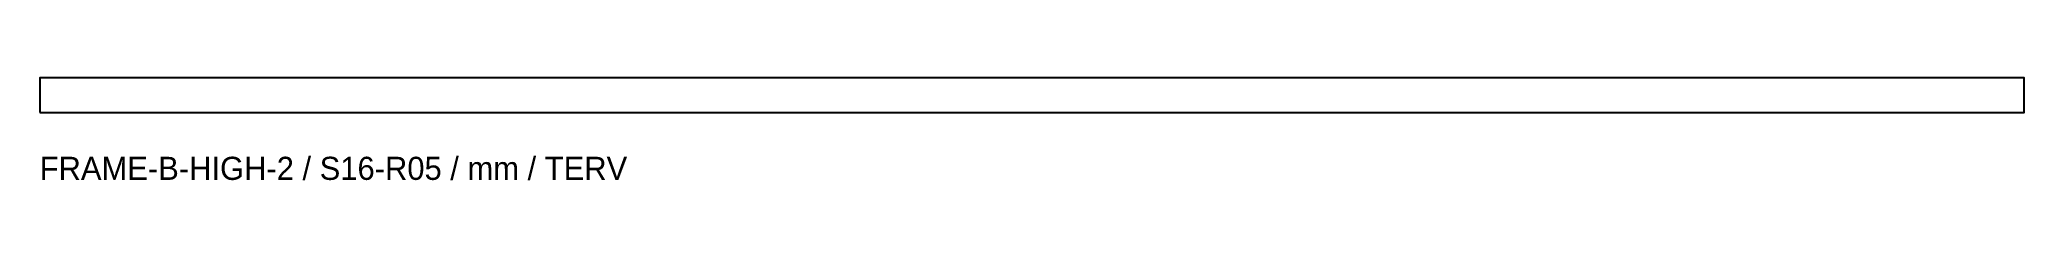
# Model space of a CAD drawing. Header units: millimetres. Extents: x 0 to 1030, y -35 to 18.
import ezdxf

# ---------------------------------------------------------------- set-up
doc = ezdxf.new("R2010")
doc.units = ezdxf.units.MM

msp = doc.modelspace()

# ---------------------------------------------------------------- linework, layer by layer
msp.add_lwpolyline([(0, 0), (1030, 0), (1030, 18), (0, 18)], close=True)

# ---------------------------------------------------------------- texts
msp.add_text('FRAME-B-HIGH-2 / S16-R05 / mm / TERV', height=12).set_placement((0, -35))

doc.saveas('drawing.dxf')
